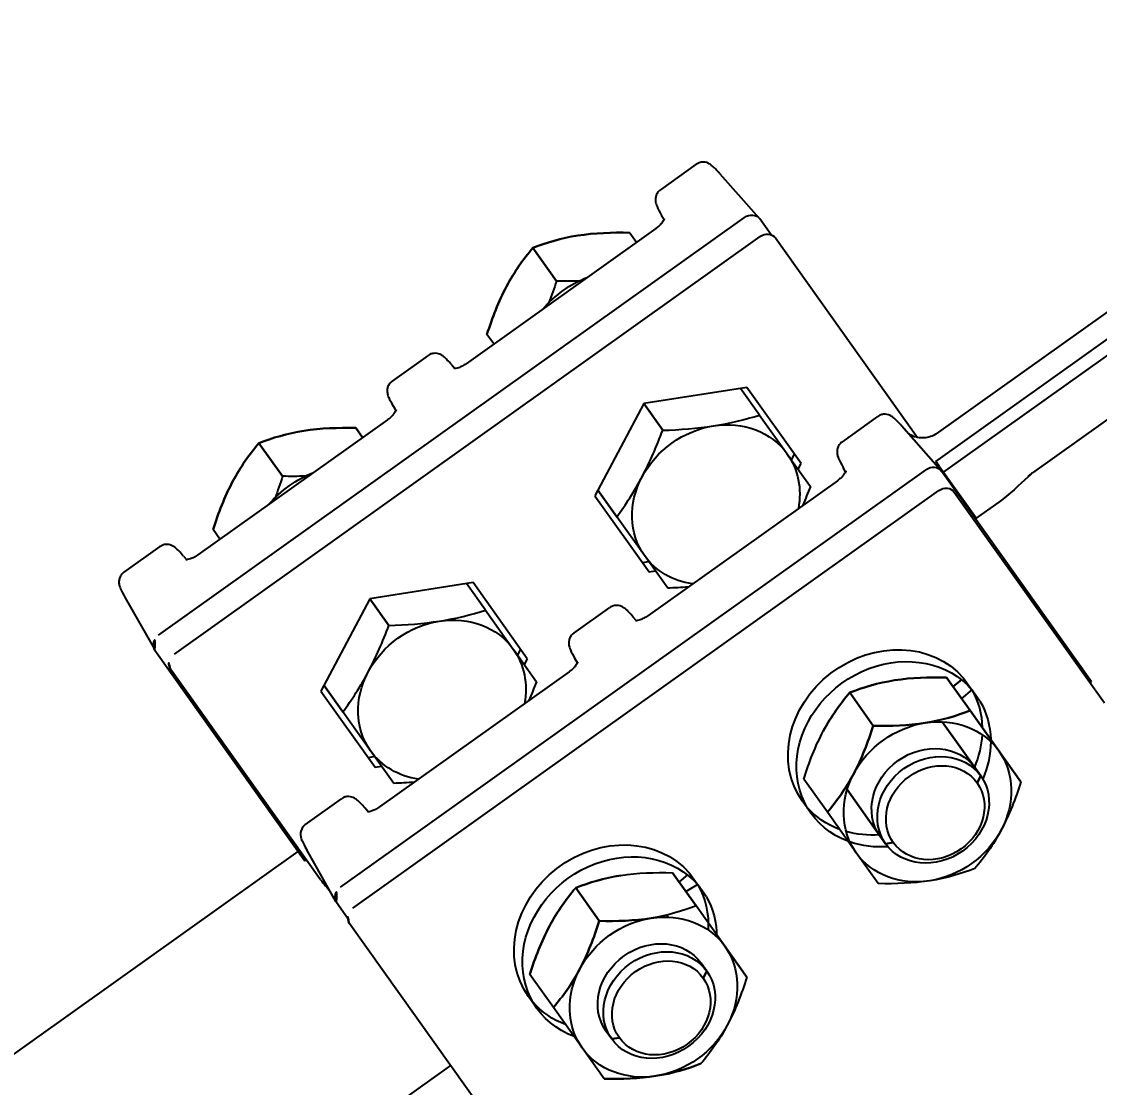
# Model space of a CAD drawing. Header units: feet. Extents: x 2321988 to 2329858, y 6722724 to 6730499.
# Drawn here: x 2326043.4255 to 2326043.8101, y 6726813.3752 to 6726813.7553 of the extents above; entities that cross this region are included whole.
import ezdxf

# ---------------------------------------------------------------- set-up
doc = ezdxf.new("R2010")
doc.units = ezdxf.units.FT
doc.header["$MEASUREMENT"] = 0
doc.header["$PDSIZE"] = 5
doc.layers.add('BESS Dimensions', color=3, linetype='Continuous')
doc.layers.add('C-BESS-EQUIPMENT', color=255, linetype='Continuous')
doc.styles.add('TG_DIMS', font='arial.ttf')
doc.dimstyles.new('TG-PROPOSED-ANNO', dxfattribs={"dimtxt": 0.1, "dimasz": 0.1, "dimexe": 0.05, "dimexo": 0.05, "dimgap": 0.02, "dimtad": 0, "dimtih": 1, "dimtoh": 1, "dimdsep": 46, "dimtxsty": 'TG_DIMS', "dimcen": 0, "dimclrd": 256, "dimclre": 256, "dimclrt": 256, "dimaunit": 1, "dimadec": 6, "dimazin": 2, "dimtfac": 1, "dimtofl": 0, "dimtmove": 1, "dimatfit": 3, "dimfxl": 1, "dimtolj": 1, "dimtzin": 0, "dimarcsym": 0})

# ---------------------------------------------------------------- blocks, each defined once
blk = doc.blocks.new('Midpoint Site Plan$0$GA 34.5kV 10MVAR Cap Bank top')
at = {"color": 0}
for p, q in [((-26.18999999999215, -37.81681840963529), (-26.1899999999921, -37.97931840968204)), ((-26.18999999999215, -37.81681840963529), (-26.1899999999921, -37.97931840968204)), ((-25.43999999999215, -37.81681840963529), (-25.4399999999921, -37.97931840968204)), ((-25.4399999999921, -37.97931840968204), (-25.43999999999215, -37.81681840963529)), ((-24.74999999999216, -37.81681840963529), (-24.74999999999216, -37.97931840968204)), ((-23.99999999999216, -37.97931840968192), (-23.99999999999216, -37.81681840963529)), ((-23.99999999999216, -37.81681840963529), (-23.99999999999216, -37.97931840968192)), ((-26.69209809172986, -37.88510634233069), (-26.69209809172975, -38.99265161965002)), ((-23.51209809172968, -38.99265161964968), (-23.51209809172985, -37.88510634233035)), ((-26.0649999999921, -37.9371934096821), (-26.03524999999212, -37.92231840968202)), ((-26.03524999999212, -37.92231840968202), (-26.0649999999921, -37.9371934096821)), ((-25.59474999999213, -37.92231840968202), (-25.5649999999921, -37.93719340968198)), ((-25.56499999999204, -37.93719340968198), (-25.59474999999208, -37.92231840968202)), ((-24.6249999999921, -37.93719340968198), (-24.59524999999218, -37.92231840968191)), ((-24.59524999999218, -37.92231840968202), (-24.6249999999921, -37.93719340968198)), ((-24.15474999999213, -37.92231840968191), (-24.1249999999921, -37.93719340968187)), ((-24.1249999999921, -37.93719340968187), (-24.15474999999213, -37.92231840968191)), ((-26.0649999999921, -37.9371934096821), (-26.06499999999204, -37.97931840968204)), ((-26.06499999999204, -37.97931840968204), (-26.0649999999921, -37.9371934096821)), ((-25.5649999999921, -37.97931840968204), (-25.5649999999921, -37.93719340968198)), ((-25.56499999999204, -37.93719340968198), (-25.56499999999204, -37.97931840968204)), ((-24.6249999999921, -37.93719340968198), (-24.6249999999921, -38.22137986881989)), ((-24.6249999999921, -38.22137986881989), (-24.6249999999921, -37.93719340968198)), ((-24.1249999999921, -38.22137986881989), (-24.1249999999921, -37.93719340968187)), ((-24.1249999999921, -37.93719340968187), (-24.1249999999921, -38.22137986881989)), ((-26.1899999999921, -37.97931840968204), (-26.1899999999921, -38.19181840972874)), ((-26.1899999999921, -37.97931840968204), (-26.1899999999921, -38.19181840972874)), ((-25.4399999999921, -37.97931840968204), (-25.4399999999921, -38.19181840972863)), ((-24.74999999999216, -37.97931840968204), (-24.7499999999921, -38.19181840972863)), ((-23.9999999999921, -38.19181840972851), (-23.99999999999216, -37.97931840968192)), ((-23.99999999999216, -37.97931840968192), (-23.9999999999921, -38.19181840972851)), ((-23.51209809172991, -37.99010634233036), (-23.50499999999209, -37.99010634233036)), ((-23.50499999999209, -37.99010634233036), (-23.50499999999198, -39.0976516196497)), ((-26.1899999999921, -38.19181840972874), (-26.18999999999204, -38.36581840972872)), ((-26.1899999999921, -38.19181840972874), (-26.18999999999204, -38.36581840972872)), ((-25.43999999999204, -38.19181840972863), (-25.43999999999204, -38.36581840972872)), ((-25.4399999999921, -38.36581840972872), (-25.43999999999204, -38.19181840972863)), ((-25.38183941823615, -38.19979519055858), (-25.38183941823615, -38.25884162343368)), ((-24.7499999999921, -38.19181840972863), (-24.7499999999921, -38.36581840972872)), ((-23.9999999999921, -38.3658184097286), (-23.9999999999921, -38.19181840972851)), ((-23.9999999999921, -38.19181840972851), (-23.9999999999921, -38.3658184097286)), ((-23.94183941823621, -38.19979519055846), (-23.94183941823616, -38.25884162343357)), ((-29.84156564111731, -38.24403347947793), (-26.69209809172986, -38.24403347947771)), ((-26.24949999999211, -38.22931840968204), (-26.24949999999211, -38.29181840968204)), ((-25.56499999999204, -38.23229957299259), (-25.56499999999204, -38.22137986881989)), ((-25.56499999999204, -38.22137986881989), (-25.56499999999204, -38.23229957299259)), ((-24.80949999999211, -38.22931840968192), (-24.80949999999217, -38.29181840968192)), ((-25.43999999997061, -38.26625928080875), (-25.38217406950531, -38.26231799987875)), ((-25.38183941823615, -38.32134162880538), (-25.3818394182386, -38.25884162883176)), ((-23.94183941799213, -38.25884162879106), (-23.99986116889255, -38.25488700119558)), ((-23.94183941823616, -38.32134162880538), (-23.94183941823854, -38.25884162883165)), ((-23.94183941799207, -38.32134162879106), (-23.94183941799213, -38.25884162879106)), ((-25.3934637545587, -38.32054934107725), (-25.43999999999488, -38.31737753882157)), ((-23.95346375455864, -38.32054934107725), (-23.99986396348203, -38.31738681075376)), ((-23.99986396347924, -38.31738681072306), (-23.95346375455591, -38.32054934104644)), ((-25.8149999999921, -38.37931840977535), (-25.81499999999204, -38.55331840977533)), ((-25.81499999999204, -38.55331840977533), (-25.8149999999921, -38.37931840977535)), ((-24.3749999999921, -38.37931840977535), (-24.3749999999921, -38.55331840977533)), ((-24.3749999999921, -38.55331840977533), (-24.3749999999921, -38.37931840977535)), ((-23.38209575399202, -38.84755885641573), (-23.50499999999209, -38.84755885641573)), ((-23.49999999999244, -39.08906523420876), (-23.49999999999244, -38.84755885641596)), ((-20.90499999999207, -38.86523837518666), (-23.19142440997075, -38.86523837518689)), ((-26.68499999999204, -39.09765161964992), (-26.6849999999921, -39.01487646137389)), ((-26.64202947472972, -39.03595288983922), (-23.56216670872976, -39.03595288983888)), ((-23.49999999999244, -39.02255888326204), (-23.50499999999232, -39.02255888326204)), ((-26.68479554833874, -39.10156078855357), (-26.65832121231705, -39.35414099409854)), ((-23.50520445225163, -39.1015607881543), (-23.53167878749542, -39.35414099420029)), ((-23.49999999999244, -39.08906523420876), (23.5000000000079, -39.08906523420524)), ((-23.49999999999244, -39.12006523420882), (-23.49999999999244, -39.08906523420876)), ((-23.49999999999244, -39.12006523420882), (-23.49999999999244, -39.14525245829736)), ((-23.55506861699206, -39.1409528898389), (-26.63493138299208, -39.14095288983913)), ((-23.49999999999244, -39.14525245829736), (23.5000000000079, -39.14525245829373)), ((-26.68499999999369, -39.21510634233005), (-26.68499999999358, -40.32265161964938)), ((-23.4295880770951, -39.24023837518644), (-20.90499999999355, -39.24023837518621)), ((-23.50499999999352, -40.32265161964915), (-23.50499999999363, -39.27439885815807)), ((-26.69209809173134, -39.32010634233006), (-26.68499999999364, -39.32010634233006)), ((-26.69209809173134, -40.4276516196494), (-26.69209809173134, -39.32010634233006)), ((-26.34951071872274, -39.33345638660808), (-26.35167878762326, -39.35414099480658)), ((-25.30148511623713, -39.32265161964983), (-26.29851488299204, -39.32265161964983)), ((-25.25048911996242, -39.3334579308671), (-25.2483212128862, -39.35414099467721)), ((-24.93951071872272, -39.33345638660785), (-24.94167878762318, -39.35414099480636)), ((-23.89148511623711, -39.3226516196496), (-24.88851488299207, -39.32265161964983)), ((-23.84048911996518, -39.33345793086528), (-23.83832121288555, -39.35414099472609)), ((-29.84156564111726, -39.36903347947793), (-26.69209809173111, -39.36903347947771)), ((-26.18999999999363, -39.36956523413483), (-26.18999999999357, -39.54031840968139)), ((-25.43999999999363, -39.53481840963468), (-25.43999999999363, -39.36956523413471)), ((-24.74999999999358, -39.3695652341346), (-24.74999999999358, -39.54031840968128)), ((-24.74999999999358, -39.3695652341346), (-24.74999999999358, -39.54031840968128)), ((-23.99999999999358, -39.53481840963457), (-23.99999999999358, -39.3695652341346)), ((-26.59942235992906, -39.44581987832532), (-26.41057769550144, -39.44581987832532)), ((-25.18942235992904, -39.44581987832521), (-25.00057764005504, -39.44581987832521)), ((-23.7794223621882, -39.44581987832521), (-23.59057764005496, -39.4458198783251)), ((-26.21499999999367, -39.47231840940071), (-26.18999999999363, -39.45981840947684)), ((-26.21499999999361, -39.87231840996219), (-26.21499999999367, -39.47231840940071)), ((-25.41499999999365, -39.47231840940071), (-25.43999999999369, -39.45981840947672)), ((-25.41499999999365, -39.47231840940071), (-25.4149999999936, -39.87231840996219)), ((-24.77499999999361, -39.47231840940049), (-24.75001299497615, -39.45982490696792)), ((-24.77499999999355, -39.87231840996196), (-24.77499999999361, -39.47231840940049)), ((-23.99999999999358, -39.45981840947661), (-23.9749999999936, -39.47231840940049)), ((-23.9749999999936, -39.47231840940049), (-23.97499999999354, -39.87231840996196)), ((-26.18999999999369, -39.50981840943723), (-26.21499999999361, -39.52231840940067)), ((-26.18999999999357, -39.53481840963468), (-26.18994568589926, -39.53479125258764)), ((-26.18999999999357, -39.53481840963468), (-26.18994568589926, -39.53479125258764)), ((-26.18999999999357, -39.54031840968139), (-26.18999999999357, -39.74456523422805)), ((-26.18999999999357, -39.54031840968139), (-26.18999999999357, -39.74456523422805)), ((-25.44005431408794, -39.53479125258752), (-25.43999999999363, -39.53481840963468)), ((-25.44005431408794, -39.53479125258752), (-25.43999999999363, -39.53481840963468)), ((-25.41499999999365, -39.52231840940067), (-25.43999999999369, -39.50981840943723)), ((-25.43999999999363, -39.53481840963468), (-25.43999999999357, -39.54031840968128)), ((-25.43999999999352, -39.74456523422805), (-25.43999999999357, -39.54031840968139)), ((-24.77499999999361, -39.52231840940055), (-24.750035657257, -39.50983623806883)), ((-24.74999999999358, -39.54031840968128), (-24.74999999999358, -39.74456523422793)), ((-24.74999999999358, -39.54031840968128), (-24.74999999999358, -39.74456523422793)), ((-24.00005431408789, -39.53479125258741), (-23.99999999999358, -39.53481840963457)), ((-24.00005431408789, -39.53479125258741), (-23.99999999999358, -39.53481840963457)), ((-23.99999999999358, -39.50981840943712), (-23.9749999999936, -39.52231840940044)), ((-23.99999999999358, -39.53481840963457), (-23.99999999999358, -39.54031840968128)), ((-23.99999999999358, -39.74456523422793), (-23.99999999999358, -39.54031840968128)), ((-26.18999999999352, -39.88481840992551), (-26.18999999999357, -39.74456523422816)), ((-26.18999999999357, -39.74456523422805), (-26.18999999999352, -39.88481840992551)), ((-25.43999999999352, -39.74456523422805), (-25.43999999999352, -39.88481840992551)), ((-24.74999999999358, -39.74456523422793), (-24.74999999999358, -39.8848184099254)), ((-24.74999999999358, -39.8848184099254), (-24.74999999999358, -39.74456523422793)), ((-23.99999999999358, -39.74456523422793), (-23.99999999999358, -39.8848184099254)), ((-25.81499999999357, -40.07231840937675), (-26.21499999999361, -39.87231840996219)), ((-25.4149999999936, -39.87231840996219), (-25.81499999999357, -40.07231840937675)), ((-24.37499999999358, -40.07231840937675), (-24.77499999999355, -39.87231840996196)), ((-23.97499999999354, -39.87231840996196), (-24.37499999999358, -40.07231840937675)), ((-25.81499999999352, -39.93206523427466), (-25.81499999999352, -40.07231840937675)), ((-25.81499999999352, -40.07231840937675), (-25.81499999999352, -39.93206523427466)), ((-24.37499999999358, -39.93206523427466), (-24.37499999999358, -40.07231840937675)), ((-24.37499999999358, -40.07231840937675), (-24.37499999999358, -39.93206523427466)), ((-23.55506861699354, -40.36595288983835), (-26.63493138299356, -40.36595288983858)), ((-23.51209809173122, -40.34487646151672), (-23.51209809173122, -40.42765161964917)), ((-26.66541930399518, -40.68414099721747), (-26.69189363977699, -40.43156078797563)), ((-23.53877687989291, -40.68414099760889), (-23.51230254406187, -40.43156078815036)), ((-26.64202947473126, -40.4709528898386), (-23.56216670873118, -40.47095288983837)), ((-25.30858320873125, -40.6526516196493), (-26.30561297548621, -40.6526516196493)), ((-26.18999999999352, -40.6526516196493), (-26.18999999999352, -40.70281840972802)), ((-25.43999999999352, -40.70281840972802), (-25.43999999999352, -40.65265161964919)), ((-25.43999999999352, -40.65265161964919), (-25.43999999999352, -40.70281840972802)), ((-23.89858320873117, -40.65265161964908), (-24.89561297548619, -40.65265161964919)), ((-24.74999999999352, -40.65265161964908), (-24.74999999999352, -40.70281840972791)), ((-23.99999999999346, -40.70281840972791), (-23.99999999999352, -40.65265161964908)), ((-26.35877687974829, -40.68414099807319), (-26.35660881024347, -40.66345638647749)), ((-25.25541930430421, -40.68414099674328), (-25.2575872111953, -40.66345793116716)), ((-24.94877687974832, -40.68414099807319), (-24.9466088102435, -40.66345638647738)), ((-23.84541930430532, -40.68414099672191), (-23.84758721119402, -40.66345793116784)), ((-25.81499999999352, -40.89031840977464), (-25.81499999999352, -40.71631840977477)), ((-25.81499999999352, -40.71631840977477), (-25.81499999999352, -40.89031840977464)), ((-24.37499999999346, -40.89031840977464), (-24.37499999999352, -40.71631840977466)), ((-24.37499999999352, -40.71631840977466), (-24.37499999999352, -40.89031840977464)), ((-26.4176757320833, -40.77581988132488), (-26.60652045137914, -40.77581988132488)), ((-25.00767573208333, -40.77581988132465), (-25.19652045137906, -40.77581988132465)), ((-23.5976757320833, -40.77581988132465), (-23.78652045137909, -40.77581988132465))]:
    blk.add_line(p, q, dxfattribs=at)
for centre, major_axis, ratio, start_param, end_param in [((-25.8149999999921, -37.97931840968204), (0.3750000000000049, -1.726186450996606e-14), 0.8660254037844441, 1.047197551755655, 2.094395102393385), ((-25.8149999999921, -37.97931840968204), (0.3750000000000049, -1.726186450996606e-14), 0.8660254037844441, 1.047197551755655, 2.094395102393385), ((-24.3749999999921, -37.97931840968192), (0.3750000000000047, -1.068835527521143e-14), 0.8660254037844454, 1.047197551755719, 2.094395102393449), ((-25.8149999999921, -37.97931840968204), (-0.3750000000000048, -3.138331106335583e-14), 0.8660254037844438, 5.235987756541809, 6.283185307179258), ((-25.8149999999921, -37.97931840968204), (-0.3750000000000044, -3.149687185192176e-14), 0.8660254037844439, 5.235987756541809, 6.283185307179258), ((-25.8149999999921, -37.97931840968204), (0.3750000000000049, 1.640816201194598e-14), 0.8660254037844441, 0, 1.047197550917171), ((-25.8149999999921, -37.97931840968204), (0.3750000000000047, 1.633986581210437e-14), 0.8660254037844439, 0, 1.047197551196608), ((-24.37499999999216, -37.97931840968192), (-0.3750000000000046, -3.27025682668362e-14), 0.866025403784445, 5.235987756541808, 6.28318530717926), ((-24.37499999999216, -37.97931840968192), (0.3750000000000047, 2.29304490968194e-14), 0.8660254037844453, 0, 1.047197550917154), ((-25.8149999999921, -37.9371934096821), (-0.2500000000000033, -2.087804484668379e-14), 0.866025403784444, 3.141592653589681, 6.283185307179474), ((-25.8149999999921, -37.9371934096821), (0.2500000000000033, 2.481380308845638e-14), 0.866025403784444, 0, 3.141592653589662), ((-25.8149999999921, -37.92231840968202), (-0.220250000000003, -1.839130522095521e-14), 0.866025403784444, 3.141592653589682, 6.283185307179474), ((-25.8149999999921, -37.92231840968202), (-0.220250000000003, -1.775743524721445e-14), 0.8660254037844438, 3.141592653589686, 6.283185307179479), ((-24.37499999999216, -37.93719340968198), (0.2500000000000031, 2.569330789077662e-14), 0.8660254037844453, 0, 3.141592653589663), ((-24.37499999999216, -37.93719340968198), (-0.2500000000000031, -2.175754964900404e-14), 0.8660254037844453, 3.141592653589683, 6.283185307179475), ((-24.37499999999216, -37.92231840968191), (-0.2202500000000028, -1.916614895179934e-14), 0.8660254037844451, 3.141592653589683, 6.283185307179475), ((-24.37499999999216, -37.92231840968191), (-0.2202500000000028, -1.853227897805858e-14), 0.866025403784445, 3.141592653589687, 6.28318530717948), ((-25.8149999999921, -37.92231840968202), (0.220250000000003, 1.574190901258786e-14), 0.866025403784444, 3.1415926535897, 6.283185307179493), ((-25.8149999999921, -37.92231840968202), (0.220250000000003, 1.574190901258787e-14), 0.866025403784444, 3.1415926535897, 6.283185307179493), ((-24.3749999999921, -38.22931840968192), (0.4345000000000059, -1.24640564710932e-14), 0.8660254037844453, 2.181921881169503, 2.589824448604002), ((-24.37499999999216, -37.92231840968191), (0.2202500000000028, 1.6516752743432e-14), 0.8660254037844451, 3.141592653589701, 6.283185307179494), ((-24.37499999999216, -37.92231840968191), (0.2202500000000029, 1.6516752743432e-14), 0.8660254037844451, 3.141592653589701, 6.283185307179494), ((-24.3749999999921, -38.22931840968192), (0.4345000000000036, 2.629403693901853e-14), 0.8660254037844453, 0.5517682049857822, 0.9596707724204441), ((-25.8149999999921, -37.9371934096821), (0.2500000000000033, 1.784674485186554e-14), 0.866025403784444, 3.1415926535897, 6.283185307179493), ((-25.8149999999921, -37.9371934096821), (-0.2500000000000033, -2.174464949744947e-14), 0.866025403784444, 0, 3.141592653589681), ((-24.37499999999216, -37.93719340968198), (0.2500000000000031, 1.872624965418578e-14), 0.8660254037844453, 3.141592653589701, 6.283185307179494), ((-24.37499999999216, -37.93719340968198), (-0.2500000000000031, -2.262415429976971e-14), 0.8660254037844453, 0, 3.141592653589683), ((-25.8149999999921, -37.97931840968204), (-0.3750000000000051, -1.633986581210438e-14), 0.8660254037844439, 0, 1.047197550917252), ((-25.8149999999921, -37.97931840968204), (-0.3750000000000049, -1.635693986206477e-14), 0.8660254037844441, 0, 1.047197551196689), ((-25.8149999999921, -37.97931840968204), (-0.2500000000000033, -2.476836278506093e-14), 0.866025403784444, 0, 3.141592653589663), ((-25.8149999999921, -37.97931840968204), (0.3750000000000048, 3.138139440159276e-14), 0.8660254037844441, 5.235987756541809, 6.283185307179258), ((-24.37499999999216, -37.97931840968192), (-0.3750000000000048, -2.294752314677981e-14), 0.8660254037844451, 0, 1.047197550917154), ((-24.3749999999921, -38.29181840968192), (-0.4345000000000062, -2.895758873284118e-14), 0.8660254037844468, 5.325450320445568, 5.678088585076289), ((-24.3749999999921, -38.29181840968192), (-0.4345000000000062, -2.895758873284118e-14), 0.8660254037844468, 5.325450320445568, 5.678088585076289), ((-24.37499999999216, -37.97931840968204), (0.2500000000000031, 1.872624965418574e-14), 0.8660254037844453, 3.141592653589701, 6.283185307179494), ((-24.37499999999216, -37.97931840968204), (0.3750000000000047, 3.262494441269582e-14), 0.866025403784445, 5.235987756541808, 6.28318530717926), ((-24.3749999999921, -38.29181840968192), (-0.4345000000000041, -6.788642264255691e-14), 0.8660254037844437, 3.746689375692832, 4.099327640323892), ((-24.3749999999921, -38.29181840968192), (-0.4345000000000041, -6.788642264255691e-14), 0.8660254037844437, 3.746689375692832, 4.099327640323892), ((-25.8149999999921, -38.22931840968204), (0.4345000000000058, 1.886682520624382e-14), 0.8660254037844441, 2.612782771773578, 6.204645490839818), ((-25.8149999999921, -38.22931840968204), (0.4345000000000072, 1.915708405557064e-14), 0.8660254037844441, 0.07853981619928518, 0.5517682049860007), ((-24.3749999999921, -38.22931840968192), (0.4345000000000055, 2.626415735158783e-14), 0.866025403784445, 2.61278277177356, 6.204645490839798), ((-24.3749999999921, -38.22931840968192), (0.4345000000000041, 2.646477743862254e-14), 0.8660254037844451, 0.07853981619926387, 0.5288098818161036), ((-25.8149999999921, -38.29181840968204), (-0.4345000000000063, -3.274802782405034e-14), 0.8660254037844426, 5.754425312408415, 6.2000414636736), ((-25.8149999999921, -38.29181840968204), (-0.4345000000000063, -3.274802782405034e-14), 0.8660254037844426, 5.754425312408415, 6.2000414636736), ((-25.8149999999921, -38.29181840968204), (0.4345000000000036, 2.457382640550806e-14), 0.8660254037844438, 0.08314384350564237, 0.6050967221031683), ((-25.8149999999921, -38.29181840968204), (0.4345000000000036, 2.457382640550806e-14), 0.8660254037844438, 0.08314384350564237, 0.6050967221031683), ((-24.3749999999921, -38.29181840968192), (-0.4345000000000055, -4.012401740694386e-14), 0.8660254037844435, 5.754425312408437, 6.200041463673766), ((-24.3749999999921, -38.29181840968192), (-0.4345000000000055, -4.012401740694386e-14), 0.8660254037844435, 5.754425312408437, 6.200041463673766), ((-24.3749999999921, -38.29181840968192), (0.4345000000000047, 4.033744303144888e-14), 0.8660254037844467, 0.08781048833111937, 0.5287599947709876), ((-24.3749999999921, -38.29181840968192), (0.4345000000000047, 4.033744303144888e-14), 0.8660254037844467, 0.08781048833111937, 0.5287599947709876), ((-25.8149999999921, -38.29181840968204), (-0.4345000000000058, 1.274209159565985e-14), 0.866025403784444, 6.74827942077516e-14, 3.063052837390711), ((-25.8149999999921, -38.29181840968204), (-0.4345000000000057, 3.051570971364558e-15), 0.8660254037844439, 3.314555022754857e-14, 3.063052837390677), ((-25.8149999999921, -37.97931840968204), (-0.3750000000000049, 1.741553095960967e-14), 0.866025403784444, 1.047197551755655, 2.094395102393385), ((-25.8149999999921, -37.97931840968204), (-0.3750000000000049, 1.741553095960967e-14), 0.866025403784444, 1.047197551755655, 2.094395102393385), ((-24.3749999999921, -38.29181840968192), (-0.4345000000000054, 1.522991624932002e-15), 0.8660254037844451, 3.42280176765579e-14, 3.063052837390678), ((-24.3749999999921, -38.29181840968192), (-0.4345000000000054, 1.522991624932002e-15), 0.8660254037844451, 3.42280176765579e-14, 3.063052837390678), ((-24.37499999999216, -37.97931840968192), (-0.3750000000000047, 1.101276222445906e-14), 0.8660254037844454, 1.04719755175572, 2.094395102393451), ((-26.642029474146, -38.99265161974336), (-0.05006861701471594, -4.272483779503642e-10), 0.864838546081152, 0, 1.570796304466568), ((-23.56216670877046, -38.99265162001166), (-0.0500686170909953, 1.801017439880768e-11), 0.864838546012958, 1.570796327920315, 3.141592662363795), ((-26.63493138295127, -39.0976516200119), (0.0500686170909953, 1.801603120117557e-11), 0.864838546012959, 3.141592644815657, 4.71238897925917), ((-23.55506861757573, -39.09765161974292), (0.05006861701471594, -4.272397136225004e-10), 0.8648385460811534, 4.71238900271217, 6.283185325779638), ((-26.69050281682274, -38.73403347947783), (-0.01641120213214154, -0.6249995567729334), 0.04535526109984076, 0.6935901919190925, 0.8501638595089549), ((-25.81499999999357, -39.54031840968139), (-0.3750000000000066, -2.716993750506661e-14), 0.8660254037844511, 5.548653324772096, 6.28318530717949), ((-25.81499999999357, -39.54031840968139), (0.3750000000000064, 1.499101586523264e-14), 0.8660254037844514, 0, 0.7345319824073684), ((-24.37499999999358, -39.54031840968128), (-0.3750000000000074, -2.694021384272078e-14), 0.8660254037844505, 5.548653324772096, 6.283185307179491), ((-24.37499999999358, -39.54031840968128), (-0.3750000000000074, -2.694021384272077e-14), 0.8660254037844505, 5.548653324772096, 6.283185307179491), ((-24.37499999999358, -39.54031840968128), (0.3750000000000068, 1.495686776531184e-14), 0.8660254037844504, 0, 0.7345319824074306), ((-25.81499999999357, -39.54031840968139), (-0.3750000000000071, -1.490564561543063e-14), 0.866025403784451, 0, 1.047197550917171), ((-25.81499999999357, -39.54031840968139), (-0.3750000000000071, -1.523005256467826e-14), 0.8660254037844511, 0, 1.047197551196688), ((-25.81499999999357, -39.54031840968139), (0.3750000000000068, 2.718982263404249e-14), 0.866025403784451, 5.235987756541824, 6.28318530717949), ((-25.81499999999357, -39.54031840968139), (0.3750000000000068, 2.71718541668297e-14), 0.866025403784451, 5.235987756541824, 6.28318530717949), ((-24.37499999999358, -39.54031840968128), (-0.3750000000000072, -1.482027536562863e-14), 0.8660254037844506, 0, 1.047197550917172), ((-24.37499999999358, -39.54031840968128), (-0.3750000000000073, -1.490564561543063e-14), 0.8660254037844506, 0, 1.047197551196689), ((-24.37499999999358, -39.54031840968128), (0.3750000000000069, 2.718722054882852e-14), 0.8660254037844504, 5.235987756541824, 6.283185307179489), ((-24.37499999999358, -39.54031840968128), (0.3750000000000069, 2.716925208161574e-14), 0.8660254037844505, 5.235987756541824, 6.28318530717949), ((-25.81499999999357, -39.54031840968139), (-0.3750000000000067, 1.830338155755056e-14), 0.866025403784451, 1.047197551755655, 2.09439510239339), ((-25.81499999999357, -39.54031840968139), (-0.3750000000000067, 1.830338155755056e-14), 0.866025403784451, 1.047197551755655, 2.09439510239339), ((-24.37499999999358, -39.54031840968128), (-0.3750000000000069, 1.87302328065606e-14), 0.8660254037844505, 1.047197551755655, 2.094395102393392), ((-24.37499999999358, -39.54031840968128), (-0.3750000000000069, 1.87302328065606e-14), 0.8660254037844505, 1.047197551755655, 2.094395102393392), ((-26.63493138249765, -40.3226516197185), (0.05006861685867838, 2.293028520082122e-10), 0.8648385460596426, 3.141592643166501, 4.712388964754449), ((-23.55506861670671, -40.32265161958037), (0.05006861645017623, 2.278924270141934e-10), 0.8648385460597493, 4.71238896896499, 6.28318529682072), ((-26.64202947501815, -40.42765161958062), (-0.05006861645017623, 2.278851648768457e-10), 0.864838546059748, 1.035867344037338e-08, 1.570796338214471), ((-23.56216670922714, -40.42765161971829), (-0.05006861685867838, 2.292955898708053e-10), 0.8648385460596416, 1.570796342425709, 3.141592664012892), ((-25.81499999999352, -40.29031840968139), (0.4345000000000067, 2.363048514519587e-14), 0.8660254037844516, 4.439196699649591, 4.985581261119847), ((-24.37499999999358, -40.29031840968128), (0.434500000000008, 2.337437439578985e-14), 0.8660254037844501, 4.439196699649592, 4.985581261119925)]:
    blk.add_ellipse(centre, major_axis=major_axis, ratio=ratio, start_param=start_param, end_param=end_param, dxfattribs=at)
for points in [[(-25.81499999999215, -37.62931840958868), (-25.87474722099211, -37.64432670897804), (-25.93715266099213, -37.66539474033925), (-26.00249999999215, -37.69806841004504)], [(-26.00249999999215, -37.69806841004504), (-25.93715266099213, -37.66539474033925), (-25.87474722099211, -37.64432670897804), (-25.81499999999215, -37.62931840958868)], [(-25.62749999999215, -37.69806841004493), (-25.69318425699208, -37.66522628107771), (-25.75515795499217, -37.64435052877093), (-25.81499999999215, -37.62931840958868)], [(-24.37499999999221, -37.62931840958856), (-24.43474722099216, -37.64432670897804), (-24.49715266099219, -37.66539474033925), (-24.56249999999221, -37.69806841004493)], [(-24.18749999999216, -37.69806841004493), (-24.25318425699214, -37.66522628107759), (-24.31515795499217, -37.64435052877081), (-24.37499999999221, -37.62931840958856)], [(-26.00249999999215, -37.69806841004504), (-26.06818425699208, -37.73091053814619), (-26.13015795499211, -37.77200848345319), (-26.18999999999215, -37.81681840963529)], [(-26.18999999999215, -37.81681840963529), (-26.13015795499211, -37.77200848345319), (-26.06818425699208, -37.73091053814619), (-26.00249999999215, -37.69806841004504)], [(-25.43999999999215, -37.81681840963529), (-25.49974722099211, -37.77207948824594), (-25.56215266099213, -37.73074207888476), (-25.62749999999215, -37.69806841004493)], [(-24.56249999999221, -37.69806841004493), (-24.62818425699214, -37.73091053814619), (-24.69015795499217, -37.77200848345308), (-24.74999999999216, -37.81681840963529)], [(-23.99999999999216, -37.81681840963529), (-24.05974722099216, -37.77207948824582), (-24.12215266099219, -37.73074207888453), (-24.18749999999216, -37.69806841004493)], [(-26.1899999999921, -38.19181840972874), (-26.13025277899209, -38.2068267091181), (-26.06784733899207, -38.22789474047931), (-26.0024999999921, -38.26056840931903)], [(-26.0024999999921, -38.26056840931903), (-26.06784733899207, -38.22789474047931), (-26.13025277899209, -38.2068267091181), (-26.1899999999921, -38.19181840972874)], [(-25.4399999999921, -38.19181840972863), (-25.49984204499202, -38.20685052891088), (-25.56181574299205, -38.22772628121766), (-25.62749999999204, -38.26056840931892)], [(-24.7499999999921, -38.19181840972863), (-24.69025277899215, -38.2068267091181), (-24.62784733899213, -38.22789474047931), (-24.5624999999921, -38.26056840931892)], [(-24.5624999999921, -38.26056840931892), (-24.62784733899213, -38.22789474047931), (-24.69025277899215, -38.2068267091181), (-24.7499999999921, -38.19181840972863)], [(-24.1874999999921, -38.26056840931892), (-24.12181574299211, -38.22772628121766), (-24.05984204499214, -38.20685052891076), (-23.9999999999921, -38.19181840972851)], [(-23.9999999999921, -38.19181840972851), (-24.05984204499214, -38.20685052891076), (-24.12181574299211, -38.22772628121766), (-24.1874999999921, -38.26056840931892)], [(-26.0024999999921, -38.26056840931903), (-25.93681574299205, -38.29341053828625), (-25.87484204499202, -38.33450848359314), (-25.81499999999204, -38.37931840977535)], [(-25.81499999999204, -38.37931840977535), (-25.87484204499202, -38.33450848359314), (-25.93681574299205, -38.29341053828625), (-26.0024999999921, -38.26056840931903)], [(-25.81499999999204, -38.37931840977535), (-25.75525277899209, -38.33457948838588), (-25.69284733899207, -38.29324207902471), (-25.62749999999204, -38.26056840931892)], [(-25.62749999999204, -38.26056840931892), (-25.69284733899207, -38.29324207902471), (-25.75525277899209, -38.33457948838588), (-25.81499999999204, -38.37931840977535)], [(-24.5624999999921, -38.26056840931892), (-24.49681574299211, -38.29341053828625), (-24.43484204499208, -38.33450848359303), (-24.3749999999921, -38.37931840977535)], [(-24.3749999999921, -38.37931840977535), (-24.43484204499208, -38.33450848359303), (-24.49681574299211, -38.29341053828625), (-24.5624999999921, -38.26056840931892)], [(-24.3749999999921, -38.37931840977535), (-24.31525277899209, -38.33457948838577), (-24.25284733899213, -38.29324207902459), (-24.1874999999921, -38.26056840931892)], [(-24.1874999999921, -38.26056840931892), (-24.25284733899213, -38.29324207902459), (-24.31525277899209, -38.33457948838577), (-24.3749999999921, -38.37931840977535)], [(-26.1899999999921, -38.36581840972872), (-26.13025277899209, -38.41055733111807), (-26.06784733899207, -38.45189474047936), (-26.00249999999204, -38.48456840931897)], [(-26.00249999999204, -38.48456840931897), (-26.06784733899207, -38.45189474047936), (-26.13025277899209, -38.41055733111807), (-26.1899999999921, -38.36581840972872)], [(-25.62749999999204, -38.48456840931897), (-25.56181574299205, -38.45172628121782), (-25.49984204499202, -38.41062833591081), (-25.43999999999204, -38.36581840972872)], [(-24.7499999999921, -38.36581840972872), (-24.69025277899215, -38.41055733111807), (-24.62784733899213, -38.45189474047925), (-24.5624999999921, -38.48456840931885)], [(-24.1874999999921, -38.48456840931885), (-24.12181574299206, -38.4517262812177), (-24.05984204499208, -38.41062833591081), (-23.9999999999921, -38.3658184097286)], [(-23.9999999999921, -38.3658184097286), (-24.05984204499208, -38.41062833591081), (-24.12181574299206, -38.4517262812177), (-24.1874999999921, -38.48456840931885)], [(-25.81499999999204, -38.55331840977533), (-25.87484204499202, -38.53828629059308), (-25.93681574299205, -38.51741053828619), (-26.00249999999204, -38.48456840931897)], [(-26.00249999999204, -38.48456840931897), (-25.93681574299205, -38.51741053828619), (-25.87484204499202, -38.53828629059308), (-25.81499999999204, -38.55331840977533)], [(-25.62749999999204, -38.48456840931897), (-25.69284733899207, -38.51724207902475), (-25.75525277899209, -38.53831011038596), (-25.81499999999204, -38.55331840977533)], [(-25.81499999999204, -38.55331840977533), (-25.75525277899209, -38.53831011038596), (-25.69284733899207, -38.51724207902475), (-25.62749999999204, -38.48456840931897)], [(-24.3749999999921, -38.55331840977522), (-24.43484204499208, -38.53828629059308), (-24.49681574299206, -38.51741053828619), (-24.5624999999921, -38.48456840931885)], [(-24.5624999999921, -38.48456840931885), (-24.49681574299206, -38.51741053828619), (-24.43484204499208, -38.53828629059308), (-24.3749999999921, -38.55331840977522)], [(-24.1874999999921, -38.48456840931885), (-24.25284733899213, -38.51724207902464), (-24.31525277899209, -38.53831011038574), (-24.3749999999921, -38.55331840977522)], [(-24.3749999999921, -38.55331840977522), (-24.31525277899209, -38.53831011038574), (-24.25284733899213, -38.51724207902464), (-24.1874999999921, -38.48456840931885)], [(-23.21627123599205, -38.86255888326264), (-23.27061793799209, -38.85512923776253), (-23.32491088899206, -38.84755885641573), (-23.38209575399202, -38.84755885641573)], [(-23.42967506071437, -39.24022173381263), (-23.42964657382026, -39.24022194743134), (-23.42961801365038, -39.24022210995122), (-23.42958938023395, -39.24022222115809)], [(-26.11661620790363, -39.32265161964995), (-26.14128791088552, -39.33770173553501), (-26.16575900268919, -39.35340456963718), (-26.18999999999363, -39.36956523413483)], [(-25.43999999999357, -39.36956523413471), (-25.46429612832964, -39.35336781518527), (-25.48873672029117, -39.33767879008383), (-25.51336538282231, -39.32265161964983)], [(-24.67661620790363, -39.32265161964983), (-24.70128791088553, -39.33770173553489), (-24.72575900268913, -39.35340456963706), (-24.74999999999358, -39.3695652341346)], [(-24.67661620790363, -39.32265161964983), (-24.70128791088553, -39.33770173553489), (-24.72575900268913, -39.35340456963706), (-24.74999999999358, -39.3695652341346)], [(-23.99999999999358, -39.3695652341346), (-24.02429612832969, -39.35336781518515), (-24.04873672029117, -39.33767879008371), (-24.07336538282232, -39.32265161964983)], [(-26.18999999999357, -39.74456523422805), (-26.12865493699354, -39.76501358904284), (-26.0663889079936, -39.78962395551935), (-26.00249999999352, -39.82156840931839)], [(-26.18999999999357, -39.74456523422805), (-26.12865493699354, -39.76501358904284), (-26.0663889079936, -39.78962395551935), (-26.00249999999352, -39.82156840931839)], [(-25.62749999999352, -39.82156840931839), (-25.56384996699359, -39.78974339341289), (-25.50119188399356, -39.76496252862216), (-25.43999999999352, -39.74456523422805)], [(-25.62749999999352, -39.82156840931839), (-25.56384996699359, -39.78974339341289), (-25.50119188399356, -39.76496252862216), (-25.43999999999352, -39.74456523422805)], [(-24.74999999999358, -39.74456523422793), (-24.6886549369936, -39.76501358904284), (-24.62638890799354, -39.78962395551923), (-24.56249999999358, -39.82156840931827)], [(-24.74999999999358, -39.74456523422793), (-24.6886549369936, -39.76501358904284), (-24.62638890799354, -39.78962395551923), (-24.56249999999358, -39.82156840931827)], [(-24.18749999999358, -39.82156840931827), (-24.12384996699353, -39.78974339341266), (-24.06119188399356, -39.76496252862205), (-23.99999999999358, -39.74456523422793)], [(-24.18749999999358, -39.82156840931827), (-24.12384996699353, -39.78974339341266), (-24.06119188399356, -39.76496252862205), (-23.99999999999358, -39.74456523422793)], [(-26.00249999999352, -39.82156840931839), (-25.93884996699359, -39.85339342608995), (-25.87619188399356, -39.89127064501463), (-25.81499999999352, -39.93206523427466)], [(-26.00249999999352, -39.82156840931839), (-25.93884996699359, -39.85339342608995), (-25.87619188399356, -39.89127064501463), (-25.81499999999352, -39.93206523427466)], [(-25.81499999999352, -39.93206523427466), (-25.75365493699354, -39.89116852545999), (-25.69138890799354, -39.8535128639835), (-25.62749999999352, -39.82156840931839)], [(-25.81499999999352, -39.93206523427466), (-25.75365493699354, -39.89116852545999), (-25.69138890799354, -39.8535128639835), (-25.62749999999352, -39.82156840931839)], [(-24.56249999999358, -39.82156840931827), (-24.49884996699353, -39.85339342608984), (-24.43619188399356, -39.8912706450144), (-24.37499999999358, -39.93206523427466)], [(-24.56249999999358, -39.82156840931827), (-24.49884996699353, -39.85339342608984), (-24.43619188399356, -39.8912706450144), (-24.37499999999358, -39.93206523427466)], [(-24.37499999999358, -39.93206523427466), (-24.31365493699354, -39.89116852545976), (-24.25138890799354, -39.85351286398338), (-24.18749999999358, -39.82156840931827)], [(-24.37499999999358, -39.93206523427466), (-24.31365493699354, -39.89116852545976), (-24.25138890799354, -39.85351286398338), (-24.18749999999358, -39.82156840931827)], [(-25.81499999999352, -40.71631840977477), (-25.84101878770622, -40.6968354534356), (-25.86754169022538, -40.67799757283274), (-25.89459213563458, -40.6602393559092)], [(-25.73544943395308, -40.66024606217843), (-25.76245783343023, -40.67798199415301), (-25.78893117969943, -40.69679798875586), (-25.81499999999352, -40.71631840977477)], [(-24.37499999999352, -40.71631840977466), (-24.40101878770616, -40.69683545343548), (-24.42754169022538, -40.67799757283251), (-24.45459213563458, -40.66023935590908)], [(-24.29544943395314, -40.66024606217832), (-24.32245783343018, -40.67798199415279), (-24.34893117969938, -40.69679798875563), (-24.37499999999352, -40.71631840977466)], [(-26.18999999999352, -40.70281840972802), (-26.13015795499354, -40.74762833591035), (-26.0681842569935, -40.78872628121712), (-26.00249999999352, -40.82156840931839)], [(-26.00249999999352, -40.82156840931839), (-26.0681842569935, -40.78872628121712), (-26.13015795499354, -40.74762833591035), (-26.18999999999352, -40.70281840972802)], [(-25.62749999999352, -40.82156840931839), (-25.56215266099349, -40.78889474047867), (-25.49974722099347, -40.74755733111749), (-25.43999999999352, -40.70281840972802)], [(-25.43999999999352, -40.70281840972802), (-25.49974722099347, -40.74755733111749), (-25.56215266099349, -40.78889474047867), (-25.62749999999352, -40.82156840931839)], [(-24.74999999999352, -40.70281840972791), (-24.69015795499348, -40.74762833591012), (-24.62818425699351, -40.78872628121701), (-24.56249999999352, -40.82156840931827)], [(-24.56249999999352, -40.82156840931827), (-24.62818425699351, -40.78872628121701), (-24.69015795499348, -40.74762833591012), (-24.74999999999352, -40.70281840972791)], [(-24.18749999999346, -40.82156840931827), (-24.12215266099349, -40.78889474047855), (-24.05974722099353, -40.74755733111738), (-23.99999999999352, -40.70281840972791)], [(-23.99999999999352, -40.70281840972791), (-24.05974722099353, -40.74755733111738), (-24.12215266099349, -40.78889474047855), (-24.18749999999346, -40.82156840931827)], [(-26.00249999999352, -40.82156840931839), (-25.93715266099349, -40.85424207902406), (-25.87474722099347, -40.87531011038527), (-25.81499999999352, -40.89031840977464)], [(-25.81499999999352, -40.89031840977464), (-25.87474722099347, -40.87531011038527), (-25.93715266099349, -40.85424207902406), (-26.00249999999352, -40.82156840931839)], [(-25.81499999999352, -40.89031840977464), (-25.75515795499354, -40.87528629059261), (-25.6931842569935, -40.85441053828561), (-25.62749999999352, -40.82156840931839)], [(-25.62749999999352, -40.82156840931839), (-25.6931842569935, -40.85441053828561), (-25.75515795499354, -40.87528629059261), (-25.81499999999352, -40.89031840977464)], [(-24.56249999999352, -40.82156840931827), (-24.49715266099349, -40.85424207902395), (-24.43474722099353, -40.87531011038516), (-24.37499999999346, -40.89031840977464)], [(-24.37499999999346, -40.89031840977464), (-24.43474722099353, -40.87531011038516), (-24.49715266099349, -40.85424207902395), (-24.56249999999352, -40.82156840931827)], [(-24.37499999999346, -40.89031840977464), (-24.31515795499348, -40.87528629059238), (-24.25318425699351, -40.85441053828549), (-24.18749999999346, -40.82156840931827)], [(-24.18749999999346, -40.82156840931827), (-24.25318425699351, -40.85441053828549), (-24.31515795499348, -40.87528629059238), (-24.37499999999346, -40.89031840977464)]]:
    blk.add_open_spline(points, degree=3, dxfattribs=at)
for points, knots in [([(-23.21627123630452, -38.86255888305823), (-23.20996494237261, -38.86342100585239), (-23.20496509819685, -38.86401681896598), (-23.20116403794316, -38.86442970178473), (-23.19874579822442, -38.86469237839719), (-23.19494688202394, -38.86506997866093), (-23.19271500391511, -38.86518606351387), (-23.19221308591983, -38.86521216936467), (-23.19178361331063, -38.86522703627156), (-23.19142421816701, -38.86523123125721)], [0, 0, 0, 0, 0.000379299933963879, 0.000379299933963879, 0.000379299933963879, 0.0006206110693883391, 0.0006206110693883391, 0.0006206110693883391, 0.0006748785496974459, 0.0006748785496974459, 0.0006748785496974459, 0.0006748785496974459]), ([(-23.42976872220913, -39.24023970057442), (-23.43895684655917, -39.24023934537854), (-23.44810240399875, -39.24172339131803), (-23.46640585665921, -39.24726056925556), (-23.47563037451965, -39.2515139146717), (-23.49407762378559, -39.26329661355476), (-23.50318076631152, -39.27152078221775), (-23.51397926319976, -39.28527097964411), (-23.51711083151901, -39.29002171278444), (-23.52220317835236, -39.29929504622169), (-23.52426719872966, -39.30385264570145), (-23.52639923721154, -39.30957934581261), (-23.52686254262284, -39.31091417502046), (-23.52728443120787, -39.31221633749362)], [0, 0, 0, 0, 0.07224531802714514, 0.07224531802714514, 0.1496882954135033, 0.1496882954135033, 0.242401853899149, 0.242401853899149, 0.2869906857762204, 0.2869906857762204, 0.3274817518843188, 0.3274817518843188, 0.3399075536233414, 0.3399075536233414, 0.3399075536233414, 0.3399075536233414]), ([(-26.59942143151846, -39.44581924828572), (-26.60515372732146, -39.44581923125179), (-26.61095401552035, -39.44481305767385), (-26.62160944235251, -39.44106022828066), (-26.62660082674819, -39.43826128965384), (-26.63488171895011, -39.43178886846067), (-26.63829962726123, -39.42806480122249), (-26.64317268718901, -39.4213889074515), (-26.64484913627365, -39.41837004574529), (-26.6475186528848, -39.4128210341205), (-26.64845717622967, -39.41031335052799), (-26.65065078290587, -39.40378201067961), (-26.65150810695621, -39.40020808166958), (-26.6547347583101, -39.38511649052066), (-26.65647353889875, -39.37176885804251), (-26.65832121327713, -39.35414099457535)], [0, 0, 0, 0, 0.04577245709838538, 0.04577245709838538, 0.09142383628312509, 0.09142383628312509, 0.1359304219462303, 0.1359304219462303, 0.1764844500301342, 0.1764844500301342, 0.2222793110142321, 0.2222793110142321, 0.3079814370503238, 0.3079814370503238, 0.5672647478888801, 0.5672647478888801, 0.5672647478888801, 0.5672647478888801]), ([(-26.351678786685, -39.35414099436571), (-26.35394169150254, -39.3757303922099), (-26.35548885014333, -39.38974273783174), (-26.36084208752112, -39.40860101400449), (-26.36228419290541, -39.41373034629771), (-26.36861770761715, -39.42403135577547), (-26.3711596908206, -39.42746252250993), (-26.37752717072709, -39.43386657691337), (-26.38138882800126, -39.43688586857138), (-26.39020107787707, -39.44183712843471), (-26.395299696368, -39.44375933866661), (-26.40383246499158, -39.44548009345976), (-26.40721222384565, -39.44581923828355), (-26.41057856848386, -39.44581924828572)], [0, 0, 0, 0, 0.3175524108665276, 0.3175524108665276, 0.4150841822300825, 0.4150841822300825, 0.4563239004022449, 0.4563239004022449, 0.4969483179152464, 0.4969483179152464, 0.5398980503200839, 0.5398980503200839, 0.5667783563660714, 0.5667783563660714, 0.5667783563660714, 0.5667783563660714]), ([(-26.29851488299204, -39.32265161936925), (-26.30495048357085, -39.32265161936925), (-26.31147307512941, -39.32307968711859), (-26.32349802006894, -39.32467309006915), (-26.32918562977062, -39.3258447312927), (-26.33872660461975, -39.32853904284775), (-26.34279991938695, -39.33008185524045), (-26.3485503065051, -39.33280132716845), (-26.3505154072314, -39.33403189793148), (-26.35228286204688, -39.33532832756737), (-26.35260365062868, -39.33564767198948), (-26.35260365062766, -39.33564767198845)], [0, 0, 0, 0, 0.04903927641045188, 0.04903927641045188, 0.09681242138058022, 0.09681242138058022, 0.1417134020308117, 0.1417134020308117, 0.1813350883675798, 0.1813350883675798, 0.208052884345552, 0.208052884345552, 0.208052884345552, 0.208052884345552]), ([(-25.24739634935639, -39.33564767198845), (-25.24739634934957, -39.33564767199528), (-25.24739664679606, -39.33564737058964), (-25.24742347666705, -39.33562047130408), (-25.24807572085155, -39.33499560217183), (-25.25073698684974, -39.33326640610539), (-25.25261628073389, -39.33221081420083), (-25.25751092076518, -39.32999398874836), (-25.26064439324824, -39.32880701966451), (-25.26809221093509, -39.32654977411994), (-25.27258680464882, -39.32548466214121), (-25.28259765356677, -39.32375438661745), (-25.28829082242515, -39.32312462115567), (-25.29649789741171, -39.32271397537534), (-25.29899396555459, -39.32265161938199), (-25.3014851162273, -39.32265161936925)], [0.09140475098167991, 0.09140475098167991, 0.09140475098167991, 0.09140475098167991, 0.09223972149344557, 0.09223972149344557, 0.1288189095873795, 0.1288189095873795, 0.1617656736101501, 0.1617656736101501, 0.1970683453309891, 0.1970683453309891, 0.2367313666603, 0.2367313666603, 0.2807836835368402, 0.2807836835368402, 0.2997662516633132, 0.2997662516633132, 0.2997662516633132, 0.2997662516633132]), ([(-25.1894214315185, -39.44581924828549), (-25.19515372732138, -39.44581923125179), (-25.20095401552027, -39.44481305767374), (-25.21160944235243, -39.44106022828055), (-25.21660082674822, -39.43826128965372), (-25.22488171895014, -39.43178886846044), (-25.22829962726126, -39.42806480122215), (-25.23317268718898, -39.42138890745127), (-25.23484913627374, -39.41837004574506), (-25.23751865288483, -39.41282103412027), (-25.23845717622959, -39.41031335052776), (-25.24065078290579, -39.40378201067938), (-25.24150810695625, -39.40020808166935), (-25.24473475831007, -39.38511649052066), (-25.24647353889867, -39.37176885804229), (-25.24832121327705, -39.35414099457523)], [0, 0, 0, 0, 0.0457724570983938, 0.0457724570983938, 0.09142383628320962, 0.09142383628320962, 0.1359304219468022, 0.1359304219468022, 0.1764844500302462, 0.1764844500302462, 0.2222793110147345, 0.2222793110147345, 0.3079814370502454, 0.3079814370502454, 0.5672647478888578, 0.5672647478888578, 0.5672647478888578, 0.5672647478888578]), ([(-24.94167878668503, -39.35414099436571), (-24.94394169150308, -39.37573039221479), (-24.94548885014279, -39.38974273783595), (-24.95084208752417, -39.40860101401336), (-24.95228419290953, -39.41373034630692), (-24.95861770762104, -39.42403135578058), (-24.96115969082274, -39.42746252251186), (-24.96752717072621, -39.43386657691246), (-24.97138882800027, -39.43688586857058), (-24.98020107787585, -39.44183712843414), (-24.98529969636672, -39.44375933866604), (-24.99383246498468, -39.4454800934584), (-24.99721222383295, -39.44581923828218), (-25.00057856846558, -39.44581924828549)], [0, 0, 0, 0, 0.3175524109397613, 0.3175524109397613, 0.415084182263139, 0.415084182263139, 0.4563239003987838, 0.4563239003987838, 0.4969483179118979, 0.4969483179118979, 0.5398980503163886, 0.5398980503163886, 0.566778356317674, 0.566778356317674, 0.566778356317674, 0.566778356317674]), ([(-24.88851488299201, -39.32265161936925), (-24.89495048357082, -39.32265161936925), (-24.90147307512939, -39.32307968711848), (-24.91349802006897, -39.32467309006904), (-24.91918562977065, -39.32584473129259), (-24.92872660461984, -39.32853904284775), (-24.93279991938704, -39.33008185524045), (-24.93855030650514, -39.33280132716823), (-24.94051540723143, -39.33403189793148), (-24.94228286204685, -39.33532832756737), (-24.94260365062866, -39.33564767198936), (-24.94260365062763, -39.33564767198834)], [0, 0, 0, 0, 0.04903927641050811, 0.04903927641050811, 0.09681242138079399, 0.09681242138079399, 0.1417134020311984, 0.1417134020311984, 0.1813350883679722, 0.1813350883679722, 0.2080528843455176, 0.2080528843455176, 0.2080528843455176, 0.2080528843455176]), ([(-23.83739634935642, -39.33564767198823), (-23.83739634934955, -39.33564767199516), (-23.83739664679598, -39.33564737058953), (-23.83742347666708, -39.33562047130386), (-23.83807572085158, -39.3349956021716), (-23.84073698684978, -39.33326640610517), (-23.84261628073403, -39.33221081420061), (-23.84751092076533, -39.32999398874813), (-23.85064439324839, -39.3288070196644), (-23.85809221093524, -39.32654977411983), (-23.86258680464874, -39.32548466214098), (-23.87259765356674, -39.32375438661734), (-23.87829082242513, -39.32312462115556), (-23.88649789741163, -39.32271397537511), (-23.88899396555456, -39.32265161938176), (-23.89148511622733, -39.32265161936903)], [0.09140475098160604, 0.09140475098160604, 0.09140475098160604, 0.09140475098160604, 0.09223972149340813, 0.09223972149340813, 0.1288189095879498, 0.1288189095879498, 0.1617656736108509, 0.1617656736108509, 0.1970683453313705, 0.1970683453313705, 0.236731366660181, 0.236731366660181, 0.2807836835367279, 0.2807836835367279, 0.2997662516632568, 0.2997662516632568, 0.2997662516632568, 0.2997662516632568]), ([(-23.77942143150023, -39.44581924828549), (-23.78515372730322, -39.44581923125361), (-23.79095401550245, -39.44481305767772), (-23.80160944233631, -39.44106022828828), (-23.80660082673324, -39.43826128966293), (-23.81488171893847, -39.43178886847159), (-23.81829962725163, -39.4280648012334), (-23.8231726871827, -39.42138890746151), (-23.82484913626882, -39.41837004575416), (-23.82751865288122, -39.41282103412868), (-23.82845717622638, -39.4103133505364), (-23.83065078290241, -39.40378201069132), (-23.83150810695253, -39.40020808168413), (-23.83473475830857, -39.38511649053407), (-23.83647353889768, -39.37176885805184), (-23.83832121327703, -39.35414099457512)], [0, 0, 0, 0, 0.04577245709838204, 0.04577245709838204, 0.09142383628333926, 0.09142383628333926, 0.1359304219496367, 0.1359304219496367, 0.1764844500359235, 0.1764844500359235, 0.2222793110027677, 0.2222793110027677, 0.3079814369559253, 0.3079814369559253, 0.5672647479367048, 0.5672647479367048, 0.5672647479367048, 0.5672647479367048]), ([(-23.53167878668768, -39.35414099439049), (-23.53394169150579, -39.37573039223571), (-23.53548885014351, -39.38974273784891), (-23.54084208752971, -39.40860101402973), (-23.54228419291729, -39.41373034632534), (-23.5486177076304, -39.4240313557932), (-23.55115969082902, -39.42746252251823), (-23.55752717072698, -39.43386657691303), (-23.56138882800104, -39.43688586857104), (-23.57020107787679, -39.44183712843437), (-23.57529969636772, -39.44375933866627), (-23.58383246498539, -39.4454800934584), (-23.58721222383332, -39.44581923828207), (-23.59057856846556, -39.44581924828549)], [0, 0, 0, 0, 0.317552410947303, 0.317552410947303, 0.4150841822164877, 0.4150841822164877, 0.4563239002801605, 0.4563239002801605, 0.4969483177923878, 0.4969483177923878, 0.5398980501971705, 0.5398980501971705, 0.5667783561955742, 0.5667783561955742, 0.5667783561955742, 0.5667783561955742]), ([(-26.30561297524656, -40.65265161936873), (-26.31204857582549, -40.65265161939089), (-26.31857116737518, -40.65307968716263), (-26.3305961122735, -40.6546730901523), (-26.33628372194352, -40.65584473139256), (-26.34582469670539, -40.65853904296591), (-26.34989801141893, -40.6600818553602), (-26.35564839842647, -40.66280132727002), (-26.357613499097, -40.66403189801485), (-26.35938095381067, -40.66532832759083), (-26.35970174236786, -40.66564767198884), (-26.35970174236689, -40.66564767198793)], [0, 0, 0, 0, 0.04903927641127284, 0.04903927641127284, 0.09681242134304943, 0.09681242134304943, 0.1417134018776549, 0.1417134018776549, 0.1813350880553506, 0.1813350880553506, 0.2080528830431123, 0.2080528830431123, 0.2080528830431123, 0.2080528830431123]), ([(-25.25449444109557, -40.66564767198793), (-25.25449444108875, -40.66564767199475), (-25.25449473853513, -40.66564737058911), (-25.25452156840225, -40.66562047130742), (-25.25517381258294, -40.66499560217721), (-25.25783507857551, -40.66326640611271), (-25.25971437245664, -40.66221081420872), (-25.26460901248169, -40.65999398875704), (-25.26774248496116, -40.6588070196733), (-25.27519030264085, -40.65654977412805), (-25.27968489635094, -40.65548466214864), (-25.28969574526269, -40.65375438662272), (-25.2953889141184, -40.65312462115935), (-25.30359598925992, -40.65271397536856), (-25.30609205756326, -40.6526516193743), (-25.30858320839451, -40.65265161936873)], [0.09140475124646316, 0.09140475124646316, 0.09140475124646316, 0.09140475124646316, 0.09223972163996857, 0.09223972163996857, 0.1288189097632831, 0.1288189097632831, 0.1617656737857362, 0.1617656737857362, 0.197068345495969, 0.197068345495969, 0.2367313668126957, 0.2367313668126957, 0.2807836836787452, 0.2807836836787452, 0.2997662530126511, 0.2997662530126511, 0.2997662530126511, 0.2997662530126511]), ([(-24.89561297524654, -40.65265161936861), (-24.90204857582552, -40.65265161939078), (-24.90857116737521, -40.65307968716252), (-24.92059611227359, -40.65467309015207), (-24.92628372194366, -40.65584473139256), (-24.93582469670542, -40.6585390429658), (-24.93989801141902, -40.6600818553602), (-24.9456483984265, -40.6628013272699), (-24.94761349909703, -40.66403189801485), (-24.94938095381065, -40.66532832759071), (-24.94970174236784, -40.66564767198884), (-24.94970174236681, -40.66564767198781)], [0, 0, 0, 0, 0.04903927641157527, 0.04903927641157527, 0.09681242134326684, 0.09681242134326684, 0.1417134018780874, 0.1417134018780874, 0.1813350880557709, 0.1813350880557709, 0.2080528830430895, 0.2080528830430895, 0.2080528830430895, 0.2080528830430895]), ([(-23.84449444109555, -40.6656476719877), (-23.84449444108878, -40.66564767199463), (-23.84449473853516, -40.66564737058911), (-23.84452156840229, -40.66562047130731), (-23.84517381258297, -40.6649956021771), (-23.84783507857566, -40.6632664061126), (-23.84971437245673, -40.66221081420861), (-23.85460901248183, -40.65999398875692), (-23.85774248496131, -40.65880701967308), (-23.86519030264117, -40.65654977412783), (-23.86968489635132, -40.65548466214841), (-23.87969574526306, -40.6537543866225), (-23.88538891411878, -40.65312462115912), (-23.89359598926018, -40.65271397536844), (-23.89609205756341, -40.65265161937418), (-23.89858320839448, -40.6526516193685)], [0.09140475124646236, 0.09140475124646236, 0.09140475124646236, 0.09140475124646236, 0.09223972163988362, 0.09223972163988362, 0.1288189097639322, 0.1288189097639322, 0.1617656737864481, 0.1617656737864481, 0.1970683454969941, 0.1970683454969941, 0.236731366813734, 0.236731366813734, 0.2807836836799265, 0.2807836836799265, 0.299766253012632, 0.299766253012632, 0.299766253012632, 0.299766253012632]), ([(-26.60651952299986, -40.77581925123241), (-26.61225181888994, -40.77581923423509), (-26.6180521073457, -40.77481306064544), (-26.62870753461567, -40.77106023092426), (-26.63369891923986, -40.76826129200458), (-26.64197981111175, -40.76178887049628), (-26.64539771904816, -40.75806480333654), (-26.65027077737659, -40.75138891137908), (-26.65194722570004, -40.74837005122913), (-26.65461674135776, -40.74282104244344), (-26.65555526452147, -40.74031336012786), (-26.65774887115219, -40.7337820229302), (-26.65860619579075, -40.73020809329523), (-26.6618328487906, -40.71511650049763), (-26.66357162927983, -40.70176886287709), (-26.66541930399637, -40.68414099780398)], [0, 0, 0, 0, 0.04577245844728177, 0.04577245844728177, 0.09142383756412628, 0.09142383756412628, 0.1359304176204206, 0.1359304176204206, 0.1764844283034577, 0.1764844283034577, 0.222279270999201, 0.222279270999201, 0.3079813756046522, 0.3079813756046522, 0.5672647553132881, 0.5672647553132881, 0.5672647553132881, 0.5672647553132881]), ([(-26.35877687948511, -40.68414099798485), (-26.36103978639392, -40.70573041371733), (-26.36258694045807, -40.71974276028504), (-26.36794019440725, -40.73860105879282), (-26.36938230435061, -40.74373039321631), (-26.37571582223774, -40.75403138905142), (-26.37825779936162, -40.75746254263322), (-26.38462526726113, -40.76386658336628), (-26.38848692295977, -40.76688587326407), (-26.39729917017058, -40.77183713149338), (-26.40239778781262, -40.77375934140059), (-26.41093055597651, -40.77548009634825), (-26.4143103153578, -40.77581924125059), (-26.41767666046263, -40.77581925123241)], [0, 0, 0, 0, 0.3175527304145112, 0.3175527304145112, 0.4150843678317682, 0.4150843678317682, 0.4563239322387801, 0.4563239322387801, 0.4969483274489999, 0.4969483274489999, 0.5398980514591085, 0.5398980514591085, 0.5667783616150559, 0.5667783616150559, 0.5667783616150559, 0.5667783616150559]), ([(-25.19651952299984, -40.77581925123229), (-25.20225181888992, -40.77581923423497), (-25.20805210734562, -40.77481306064533), (-25.2187075346157, -40.77106023092415), (-25.22369891923989, -40.76826129200458), (-25.23197981111173, -40.76178887049605), (-25.23539771904808, -40.75806480333642), (-25.24027077737657, -40.75138891137897), (-25.24194722570002, -40.74837005122913), (-25.24461674135773, -40.74282104244332), (-25.24555526452144, -40.74031336012774), (-25.24774887115217, -40.7337820229302), (-25.24860619579073, -40.73020809329512), (-25.25183284879051, -40.71511650049752), (-25.25357162927975, -40.70176886287709), (-25.25541930399635, -40.68414099780375)], [0, 0, 0, 0, 0.04577245844727418, 0.04577245844727418, 0.09142383756408726, 0.09142383756408726, 0.1359304176203615, 0.1359304176203615, 0.1764844283033067, 0.1764844283033067, 0.2222792709990703, 0.2222792709990703, 0.3079813756043661, 0.3079813756043661, 0.5672647553132646, 0.5672647553132646, 0.5672647553132646, 0.5672647553132646]), ([(-24.94877687948514, -40.68414099798474), (-24.95103978639401, -40.70573041371836), (-24.95258694045793, -40.71974276028584), (-24.95794019440808, -40.73860105879487), (-24.95938230435155, -40.74373039321858), (-24.96571582223885, -40.7540313890529), (-24.96825779936239, -40.7574625426339), (-24.97462526726127, -40.76386658336628), (-24.97848692295992, -40.76688587326407), (-24.98729917017079, -40.77183713149338), (-24.99239778781282, -40.77375934140059), (-25.00093055597665, -40.77548009634825), (-25.00431031535783, -40.77581924125047), (-25.00767666046255, -40.77581925123229)], [0, 0, 0, 0, 0.3175527304312765, 0.3175527304312765, 0.4150843678415356, 0.4150843678415356, 0.4563239322391474, 0.4563239322391474, 0.4969483274495664, 0.4969483274495664, 0.5398980514597934, 0.5398980514597934, 0.5667783616150109, 0.5667783616150109, 0.5667783616150109, 0.5667783616150109]), ([(-23.78651952299987, -40.77581925123218), (-23.79225181888989, -40.77581923423486), (-23.79805210734565, -40.77481306064522), (-23.80870753461562, -40.77106023092404), (-23.81369891923981, -40.76826129200447), (-23.8219798111117, -40.76178887049605), (-23.82539771904806, -40.75806480333631), (-23.83027077737654, -40.75138891137885), (-23.83194722569999, -40.7483700512289), (-23.83461674135771, -40.74282104244321), (-23.83555526452136, -40.74031336012763), (-23.83774887115214, -40.73378202293009), (-23.83860619579065, -40.73020809329512), (-23.84183284879049, -40.71511650049752), (-23.84357162927978, -40.70176886287697), (-23.84541930399627, -40.68414099780375)], [0, 0, 0, 0, 0.04577245844713088, 0.04577245844713088, 0.09142383756395007, 0.09142383756395007, 0.1359304176204319, 0.1359304176204319, 0.1764844283034535, 0.1764844283034535, 0.2222792709989759, 0.2222792709989759, 0.3079813756036065, 0.3079813756036065, 0.5672647553132593, 0.5672647553132593, 0.5672647553132593, 0.5672647553132593]), ([(-23.53877687948506, -40.68414099798474), (-23.5410397863937, -40.70573041371574), (-23.54258694045819, -40.71974276028357), (-23.54794019440641, -40.73860105878998), (-23.54938230434931, -40.74373039321313), (-23.55571582223615, -40.75403138904926), (-23.55825779936055, -40.75746254263197), (-23.56462526726096, -40.76386658336605), (-23.56848692295961, -40.76688587326373), (-23.57729917017042, -40.77183713149304), (-23.58239778781245, -40.77375934140036), (-23.5909305559764, -40.77548009634813), (-23.59431031535763, -40.77581924125036), (-23.59767666046253, -40.77581925123218)], [0, 0, 0, 0, 0.3175527303940603, 0.3175527303940603, 0.4150843678198836, 0.4150843678198836, 0.4563239322382684, 0.4563239322382684, 0.4969483274487505, 0.4969483274487505, 0.5398980514589375, 0.5398980514589375, 0.566778361615093, 0.566778361615093, 0.566778361615093, 0.566778361615093])]:
    blk.add_open_spline(points, degree=3, knots=knots, dxfattribs=at)
blk = doc.blocks.new('*D110')
at = {"layer": 'BESS Dimensions', "lineweight": -2, "transparency": 16777216}
for p, q in [((2325959.341894124, 6726878.578794673), (2325907.906653638, 6726841.932392191)), ((2325917.781423751, 6726836.68940495), (2325957.715802141, 6726780.639309524)), ((2326007.72205225, 6726710.45278845), (2325967.787673859, 6726766.502883876)), ((2326060.88776501, 6726736.053582497), (2326009.452524525, 6726699.407180014))]:
    blk.add_line(p, q, dxfattribs=at)
at = {"layer": 'BESS Dimensions', "transparency": 16777216}
for points in [[(2325919.138806724, 6726837.656508481), (2325916.424040777, 6726835.722301416), (2325911.978802558, 6726844.833702788)], [(2326009.079435223, 6726711.419891981), (2326006.364669276, 6726709.485684916), (2326013.524673444, 6726702.308490611)]]:
    blk.add_solid(points, dxfattribs=at)
at = {"layer": 'Defpoints', "color": 0, "transparency": 16777216}
for p in [(2325963.414043043, 6726881.480105271), (2326064.959913929, 6726738.954893094), (2326013.524673444, 6726702.308490611)]:
    blk.add_point(p, dxfattribs=at)
at = {"layer": 'BESS Dimensions', "transparency": 16777216, "insert": (2325962.751738, 6726773.571096701), "char_height": 10, "attachment_point": 5, "style": 'TG_DIMS'}
blk.add_mtext("\\A1;175'", dxfattribs=at)

msp = doc.modelspace()

# ---------------------------------------------------------------- block references
at = {"layer": 'C-BESS-EQUIPMENT', "xscale": -0.08333333333333331, "yscale": 0.08333333333333331, "zscale": 0.08333333333333331, "rotation": 215.4689808292026}
msp.add_blockref('Midpoint Site Plan$0$GA 34.5kV 10MVAR Cap Bank top', (2326047.239536615, 6726812.078063757), dxfattribs=at)

# ---------------------------------------------------------------- dimensions: what is measured, and where the dimension line sits
at = {"layer": 'BESS Dimensions'}
dim = msp.add_aligned_dim(p1=(2325963.414043043, 6726881.480105272), p2=(2326064.959913929, 6726738.954893094), distance=-63.15491096235818, dimstyle='TG-PROPOSED-ANNO', override={"dimscale": 50, "dimpost": "'"}, dxfattribs=at)
dim.commit()
dim.dimension.update_dxf_attribs({"geometry": '*D110', "text_midpoint": (2325962.751738, 6726773.571096701)})

doc.saveas('drawing.dxf')
